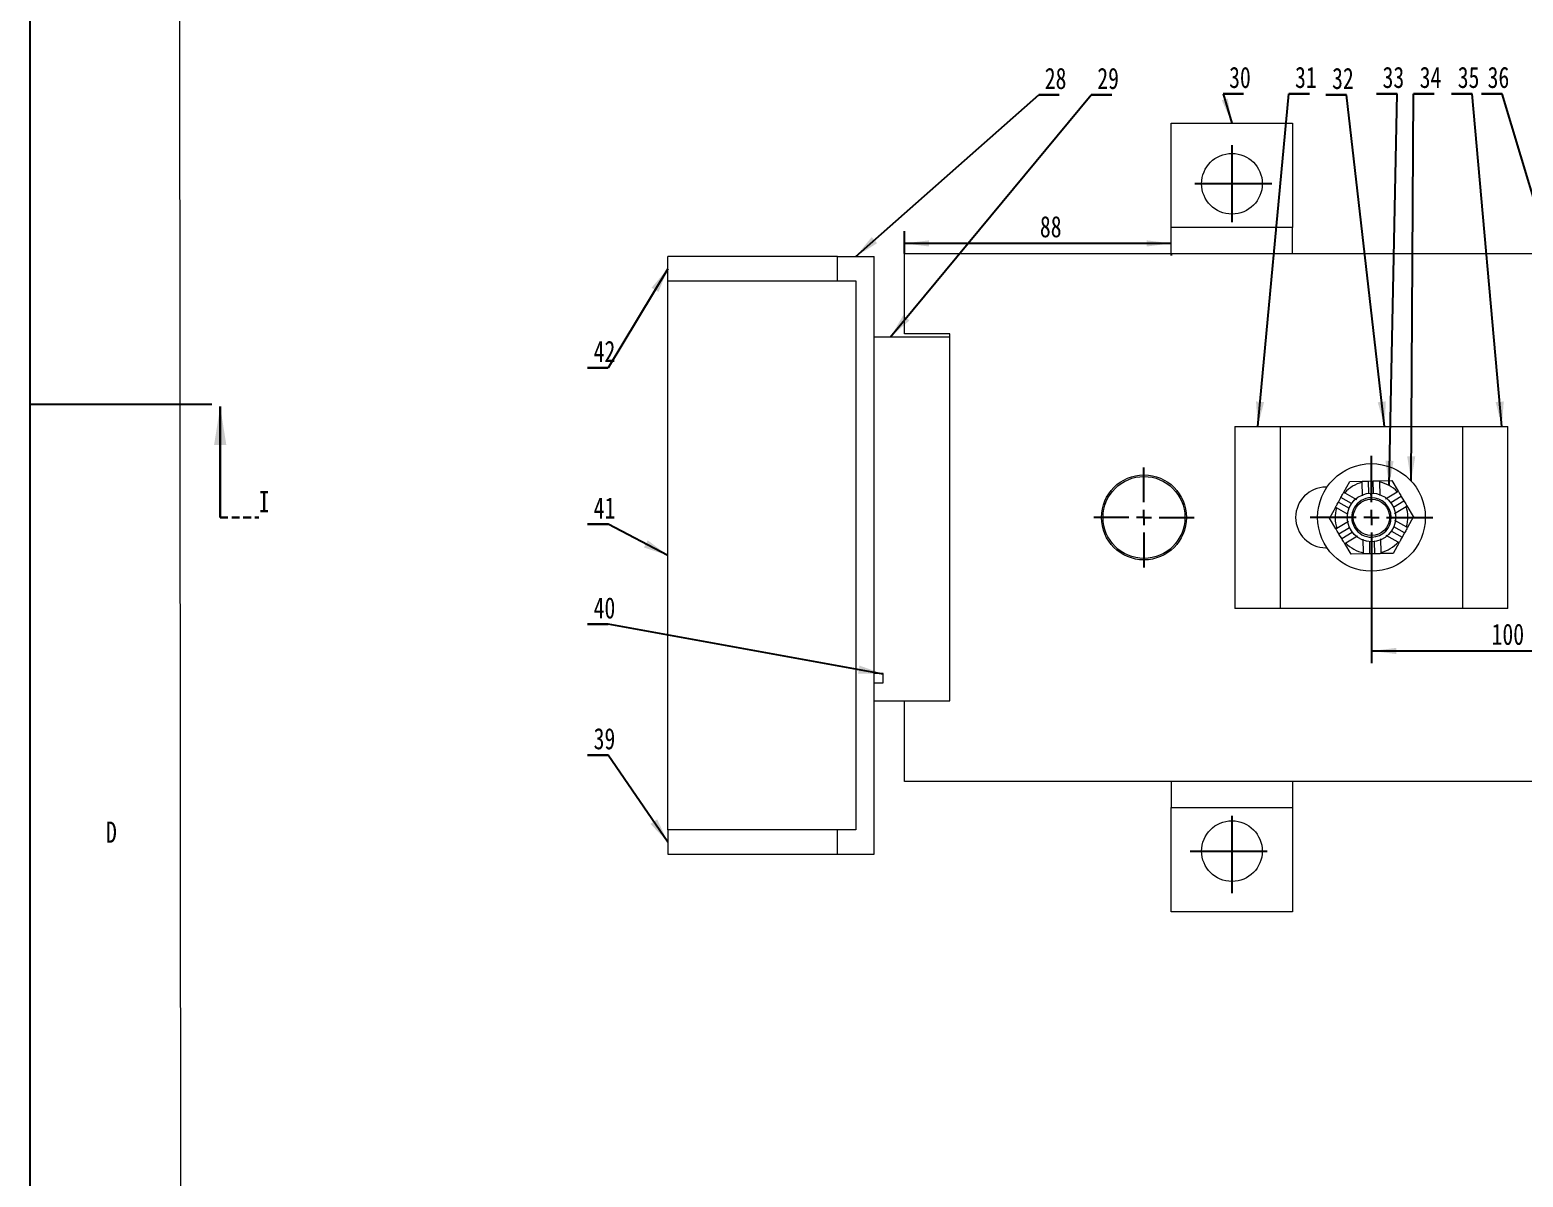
# Model space of a CAD drawing. Header units: millimetres. Extents: x 0 to 1189, y 0 to 841.
# Drawn here: x 0 to 246.2, y 293.1 to 482.2 of the extents above; entities that cross this region are included whole.
import ezdxf

# ---------------------------------------------------------------- set-up
doc = ezdxf.new("R2010")
doc.units = ezdxf.units.MM
doc.linetypes.add('CENTERX2', pattern=[20.32, 12.7, -2.54, 2.54, -2.54])
doc.linetypes.add('HIDDEN', pattern=[1.905, 1.27, -0.635])
for name, color, linetype in [('10', 7, 'Continuous'), ('5', 7, 'Continuous'), ('9', 7, 'Continuous'), ('图层11', 7, 'CENTERX2')]:
    doc.layers.add(name, color=color, linetype=linetype)
doc.styles.add('SLDTEXTSTYLE0', font='hyswlongfangsong.ttf')
doc.styles.get("Standard").update_dxf_attribs({"font": 'hyswlongfangsong.ttf'})
doc.dimstyles.new('SLDDIMSTYLE0', dxfattribs={"dimtxt": 3.5, "dimasz": 4.08, "dimexe": 0, "dimexo": 0.0625, "dimgap": 0.875, "dimtad": 2, "dimlfac": 2, "dimrnd": 1e-09, "dimzin": 12, "dimdsep": 46, "dimtxsty": 'SLDTEXTSTYLE0', "dimsah": 1, "dimcen": 0.09, "dimadec": 0, "dimazin": 3, "dimtfac": 1, "dimtofl": 0, "dimtmove": 0, "dimatfit": 3, "dimfxl": 1, "dimfrac": 2, "dimtolj": 1, "dimtzin": 12, "dimarcsym": 0})
doc.dimstyles.new('SLDDIMSTYLE1', dxfattribs={"dimtxt": 3.5, "dimasz": 4.08, "dimexe": 0, "dimexo": 0.0625, "dimgap": 0.875, "dimtad": 2, "dimlfac": 2, "dimrnd": 1e-09, "dimzin": 4, "dimdsep": 46, "dimtxsty": 'SLDTEXTSTYLE0', "dimsah": 1, "dimcen": 0.09, "dimadec": 0, "dimazin": 1, "dimtfac": 1, "dimtofl": 0, "dimtmove": 0, "dimatfit": 3, "dimfxl": 1, "dimfrac": 2, "dimtolj": 1, "dimtzin": 12, "dimarcsym": 0})
doc.dimstyles.new('SLDDIMSTYLE3', dxfattribs={"dimtxt": 0.18, "dimasz": 4.08, "dimexe": 0, "dimexo": 0.0625, "dimgap": 0, "dimtad": 0, "dimtih": 1, "dimtoh": 1, "dimdec": 0, "dimrnd": 1e-09, "dimzin": 0, "dimdsep": 46, "dimtxsty": 'Standard', "dimsah": 1, "dimcen": 0.09, "dimadec": 0, "dimazin": 0, "dimtfac": 4.08, "dimtdec": 0, "dimtofl": 0, "dimtmove": 0, "dimatfit": 3, "dimfxl": 1, "dimfrac": 2, "dimtolj": 1, "dimtzin": 0, "dimarcsym": 0})

# ---------------------------------------------------------------- blocks, each defined once
blk = doc.blocks.new('_D_23')
at = {"layer": '10'}
for p, q in [((315.3, 358.31), (315.3, 324.41)), ((376.27, 324.41), (313.3, 324.41))]:
    blk.add_line(p, q, dxfattribs=at)
for points in [[(315.3, 358.31), (314.79, 354.23), (315.81, 354.23)], [(315.3, 324.41), (315.81, 328.49), (314.79, 328.49)]]:
    blk.add_solid(points, dxfattribs=at)
at = {"layer": '10', "insert": (310.79, 340.89), "char_height": 3.5, "attachment_point": 1, "rotation": 90, "style": 'SLDTEXTSTYLE0'}
blk.add_mtext('67.80', dxfattribs=at)
blk = doc.blocks.new('_D_25')
at = {"layer": '10'}
for p, q in [((221.16, 391.68), (221.16, 377.8)), ((221.16, 379.8), (270.66, 379.8))]:
    blk.add_line(p, q, dxfattribs=at)
for points in [[(221.16, 379.8), (225.24, 379.29), (225.24, 380.3)], [(270.66, 379.8), (266.58, 380.3), (266.58, 379.29)]]:
    blk.add_solid(points, dxfattribs=at)
at = {"layer": '10', "insert": (240.96, 384.31), "char_height": 3.5, "attachment_point": 1, "style": 'SLDTEXTSTYLE0'}
blk.add_mtext('100', dxfattribs=at)
blk = doc.blocks.new('_D_27')
at = {"layer": '10'}
for p, q in [((144.16, 445.31), (144.16, 448.97)), ((188.16, 446.97), (144.16, 446.97)), ((188.16, 445.31), (188.16, 444.97))]:
    blk.add_line(p, q, dxfattribs=at)
for points in [[(144.16, 446.97), (148.24, 446.46), (148.24, 447.48)], [(188.16, 446.97), (184.08, 447.48), (184.08, 446.46)]]:
    blk.add_solid(points, dxfattribs=at)
at = {"layer": '10', "insert": (166.5, 451.48), "char_height": 3.5, "attachment_point": 1, "style": 'SLDTEXTSTYLE0'}
blk.add_mtext('88', dxfattribs=at)
blk = doc.blocks.new('SW_NOTE_27')
at = {"layer": '10', "color": 0}
for p, q in [((0, 0), (3.4, 0)), ((3.4, 0), (0, 0)), ((0, 0), (3.4, 0)), ((3.4, 0), (0, 0)), ((0, 0), (3.4, 0)), ((3.4, 0), (0, 0))]:
    blk.add_line(p, q, dxfattribs=at)
at = {"layer": '10', "color": 0, "insert": (2.79, 4.44), "char_height": 3.5, "attachment_point": 2, "style": 'SLDTEXTSTYLE0'}
blk.add_mtext('28', dxfattribs=at)
blk = doc.blocks.new('SW_NOTE_28')
at = {"layer": '10', "color": 0}
for p, q in [((0, 0), (3.4, 0)), ((3.4, 0), (0, 0)), ((0, 0), (3.4, 0)), ((3.4, 0), (0, 0)), ((0, 0), (3.4, 0)), ((3.4, 0), (0, 0))]:
    blk.add_line(p, q, dxfattribs=at)
at = {"layer": '10', "color": 0, "insert": (2.79, 4.44), "char_height": 3.5, "attachment_point": 2, "style": 'SLDTEXTSTYLE0'}
blk.add_mtext('29', dxfattribs=at)
blk = doc.blocks.new('SW_NOTE_29')
at = {"layer": '10', "color": 0}
for p, q in [((0, 0), (3.4, 0)), ((3.4, 0), (0, 0)), ((0, 0), (3.4, 0)), ((3.4, 0), (0, 0)), ((0, 0), (3.4, 0)), ((3.4, 0), (0, 0))]:
    blk.add_line(p, q, dxfattribs=at)
at = {"layer": '10', "color": 0, "insert": (2.79, 4.44), "char_height": 3.5, "attachment_point": 2, "style": 'SLDTEXTSTYLE0'}
blk.add_mtext('30', dxfattribs=at)
blk = doc.blocks.new('SW_NOTE_30')
at = {"layer": '10', "color": 0}
for p, q in [((0, 0), (3.4, 0)), ((3.4, 0), (0, 0)), ((0, 0), (3.4, 0)), ((3.4, 0), (0, 0)), ((0, 0), (3.4, 0)), ((3.4, 0), (0, 0))]:
    blk.add_line(p, q, dxfattribs=at)
at = {"layer": '10', "color": 0, "insert": (2.79, 4.44), "char_height": 3.5, "attachment_point": 2, "style": 'SLDTEXTSTYLE0'}
blk.add_mtext('31', dxfattribs=at)
blk = doc.blocks.new('SW_NOTE_31')
at = {"layer": '10', "color": 0}
for p, q in [((-3.4, 0), (0, 0)), ((0, 0), (-3.4, 0)), ((-3.4, 0), (0, 0)), ((0, 0), (-3.4, 0)), ((-3.4, 0), (0, 0)), ((0, 0), (-3.4, 0))]:
    blk.add_line(p, q, dxfattribs=at)
at = {"layer": '10', "color": 0, "insert": (-0.61, 4.44), "char_height": 3.5, "attachment_point": 2, "style": 'SLDTEXTSTYLE0'}
blk.add_mtext('32', dxfattribs=at)
blk = doc.blocks.new('SW_NOTE_32')
at = {"layer": '10', "color": 0}
for p, q in [((-3.4, 0), (0, 0)), ((0, 0), (-3.4, 0)), ((-3.4, 0), (0, 0)), ((0, 0), (-3.4, 0)), ((-3.4, 0), (0, 0)), ((0, 0), (-3.4, 0))]:
    blk.add_line(p, q, dxfattribs=at)
at = {"layer": '10', "color": 0, "insert": (-0.61, 4.44), "char_height": 3.5, "attachment_point": 2, "style": 'SLDTEXTSTYLE0'}
blk.add_mtext('33', dxfattribs=at)
blk = doc.blocks.new('SW_NOTE_33')
at = {"layer": '10', "color": 0}
for p, q in [((0, 0), (3.4, 0)), ((3.4, 0), (0, 0)), ((0, 0), (3.4, 0)), ((3.4, 0), (0, 0)), ((0, 0), (3.4, 0)), ((3.4, 0), (0, 0))]:
    blk.add_line(p, q, dxfattribs=at)
at = {"layer": '10', "color": 0, "insert": (2.79, 4.44), "char_height": 3.5, "attachment_point": 2, "style": 'SLDTEXTSTYLE0'}
blk.add_mtext('34', dxfattribs=at)
blk = doc.blocks.new('SW_NOTE_34')
at = {"layer": '10', "color": 0}
for p, q in [((-3.4, 0), (0, 0)), ((0, 0), (-3.4, 0)), ((-3.4, 0), (0, 0)), ((0, 0), (-3.4, 0)), ((-3.4, 0), (0, 0)), ((0, 0), (-3.4, 0))]:
    blk.add_line(p, q, dxfattribs=at)
at = {"layer": '10', "color": 0, "insert": (-0.61, 4.44), "char_height": 3.5, "attachment_point": 2, "style": 'SLDTEXTSTYLE0'}
blk.add_mtext('35', dxfattribs=at)
blk = doc.blocks.new('SW_NOTE_35')
at = {"layer": '10', "color": 0}
for p, q in [((-3.4, 0), (0, 0)), ((0, 0), (-3.4, 0)), ((-3.4, 0), (0, 0)), ((0, 0), (-3.4, 0)), ((-3.4, 0), (0, 0)), ((0, 0), (-3.4, 0))]:
    blk.add_line(p, q, dxfattribs=at)
at = {"layer": '10', "color": 0, "insert": (-0.61, 4.44), "char_height": 3.5, "attachment_point": 2, "style": 'SLDTEXTSTYLE0'}
blk.add_mtext('36', dxfattribs=at)
blk = doc.blocks.new('SW_NOTE_38')
at = {"layer": '10', "color": 0}
for p, q in [((-3.4, 0), (0, 0)), ((0, 0), (-3.4, 0)), ((-3.4, 0), (0, 0)), ((0, 0), (-3.4, 0)), ((-3.4, 0), (0, 0)), ((0, 0), (-3.4, 0))]:
    blk.add_line(p, q, dxfattribs=at)
at = {"layer": '10', "color": 0, "insert": (-0.61, 4.44), "char_height": 3.5, "attachment_point": 2, "style": 'SLDTEXTSTYLE0'}
blk.add_mtext('39', dxfattribs=at)
blk = doc.blocks.new('SW_NOTE_39')
at = {"layer": '10', "color": 0}
for p, q in [((-3.4, 0), (0, 0)), ((0, 0), (-3.4, 0)), ((-3.4, 0), (0, 0)), ((0, 0), (-3.4, 0)), ((-3.4, 0), (0, 0)), ((0, 0), (-3.4, 0))]:
    blk.add_line(p, q, dxfattribs=at)
at = {"layer": '10', "color": 0, "insert": (-0.61, 4.44), "char_height": 3.5, "attachment_point": 2, "style": 'SLDTEXTSTYLE0'}
blk.add_mtext('40', dxfattribs=at)
blk = doc.blocks.new('SW_NOTE_40')
at = {"layer": '10', "color": 0}
for p, q in [((-3.4, 0), (0, 0)), ((0, 0), (-3.4, 0)), ((-3.4, 0), (0, 0)), ((0, 0), (-3.4, 0)), ((-3.4, 0), (0, 0)), ((0, 0), (-3.4, 0))]:
    blk.add_line(p, q, dxfattribs=at)
at = {"layer": '10', "color": 0, "insert": (-0.61, 4.44), "char_height": 3.5, "attachment_point": 2, "style": 'SLDTEXTSTYLE0'}
blk.add_mtext('41', dxfattribs=at)
blk = doc.blocks.new('SW_NOTE_41')
at = {"layer": '10', "color": 0}
for p, q in [((-3.4, 0), (0, 0)), ((0, 0), (-3.4, 0)), ((-3.4, 0), (0, 0)), ((0, 0), (-3.4, 0)), ((-3.4, 0), (0, 0)), ((0, 0), (-3.4, 0))]:
    blk.add_line(p, q, dxfattribs=at)
at = {"layer": '10', "color": 0, "insert": (-0.61, 4.44), "char_height": 3.5, "attachment_point": 2, "style": 'SLDTEXTSTYLE0'}
blk.add_mtext('42', dxfattribs=at)
blk = doc.blocks.new('SW_CENTERMARKSYMBOL_11')
at = {"layer": '10', "color": 0}
for p, q in [((0, 2.5), (0, 8.25)), ((-2.5, 0), (-8.25, 0)), ((0, 0), (-1.25, 0)), ((0, 0), (0, 1.25)), ((0, 0), (0, -1.25)), ((0, 0), (1.25, 0)), ((2.5, 0), (8.25, 0)), ((0, -2.5), (0, -8.25))]:
    blk.add_line(p, q, dxfattribs=at)
blk = doc.blocks.new('SW_CENTERMARKSYMBOL_12')
at = {"layer": '10', "color": 0}
for p, q in [((0, 2.5), (0, 10.125)), ((-2.5, 0), (-10.125, 0)), ((0, 0), (-1.25, 0)), ((0, 0), (0, 1.25)), ((0, 0), (0, -1.25)), ((0, 0), (1.25, 0)), ((2.5, 0), (10.125, 0)), ((0, -2.5), (0, -10.125))]:
    blk.add_line(p, q, dxfattribs=at)

msp = doc.modelspace()

# ---------------------------------------------------------------- linework, layer by layer
at = {"color": 7, "linetype": 'Continuous', "lineweight": 15}
for p, q in [((188.1604, 466.8057), (208.1604, 466.8057)), ((188.1604, 449.6057), (188.1604, 466.8057)), ((208.1604, 466.8057), (208.1604, 449.6057)), ((208.1604, 449.6057), (188.1604, 449.6057)), ((188.1604, 445.3057), (188.1604, 449.6057)), ((208.1604, 445.3057), (208.1604, 449.6057)), ((133.1604, 444.8057), (105.1604, 444.8057)), ((105.1604, 440.8057), (105.1604, 444.8057)), ((133.1604, 440.8057), (133.1604, 444.8057)), ((133.1604, 444.8057), (139.1604, 444.8057)), ((139.1604, 346.3057), (139.1604, 444.8057)), ((144.1604, 432.0557), (144.1604, 445.3057)), ((144.1604, 445.3057), (569.1603, 445.3057)), ((105.1604, 350.3057), (105.1604, 440.8057)), ((105.1604, 440.8057), (136.1604, 440.8057)), ((136.1604, 440.8057), (136.1604, 350.3057)), ((139.1604, 431.5557), (151.6604, 431.5557)), ((151.6604, 432.0557), (144.1604, 432.0557)), ((151.6604, 431.5557), (151.6604, 432.0557)), ((151.6604, 371.5557), (151.6604, 431.5557)), ((198.6604, 416.8057), (198.6604, 386.8057)), ((198.6604, 416.8057), (206.1604, 416.8057)), ((206.1604, 416.8057), (236.1604, 416.8057)), ((206.1604, 386.8057), (206.1604, 416.8057)), ((236.1604, 416.8057), (236.1604, 386.8057)), ((236.1604, 416.8057), (243.6604, 416.8057)), ((243.6604, 386.8057), (243.6604, 416.8057)), ((213.8279, 406.8057), (213.6604, 406.8057)), ((216.5918, 405.948), (217.5753, 407.7343)), ((217.5753, 407.7343), (219.614, 407.7756)), ((219.6175, 407.604), (219.614, 407.7756)), ((219.6631, 405.3525), (219.6175, 407.604)), ((220.6138, 407.7959), (221.4636, 407.8131)), ((222.4634, 407.8334), (224.5021, 407.8747)), ((222.4634, 407.8334), (222.4669, 407.6618)), ((222.4669, 407.6618), (222.5125, 405.4103)), ((224.5021, 407.8747), (225.5572, 406.1299)), ((215.6994, 404.3275), (216.1094, 405.072)), ((216.5918, 405.948), (216.7422, 405.8652)), ((216.7422, 405.8652), (218.7148, 404.779)), ((221.0945, 405.055), (221.0792, 405.8048)), ((223.4833, 404.8757), (225.4103, 406.041)), ((225.4103, 406.041), (225.5572, 406.1299)), ((226.0747, 405.2742), (226.5145, 404.5468)), ((215.2171, 403.4515), (214.2336, 401.6652)), ((215.2887, 399.9204), (214.2336, 401.6652)), ((215.3675, 403.3687), (215.2171, 403.4515)), ((217.3402, 402.2825), (215.3675, 403.3687)), ((224.9581, 402.437), (226.8851, 403.6023)), ((224.9805, 401.329), (226.9532, 400.2428)), ((227.032, 403.6911), (226.8851, 403.6023)), ((228.0871, 401.9462), (227.032, 403.6911)), ((228.0871, 401.9462), (227.1036, 400.16)), ((215.2887, 399.9204), (215.4356, 400.0092)), ((215.4356, 400.0092), (217.3626, 401.1745)), ((216.246, 398.3373), (215.8062, 399.0647)), ((225.5786, 397.7462), (223.6059, 398.8324)), ((226.6213, 399.284), (226.2113, 398.5394)), ((226.9532, 400.2428), (227.1036, 400.16)), ((213.6604, 396.8057), (213.8279, 396.8057)), ((216.9104, 397.5704), (216.7635, 397.4816)), ((217.8186, 395.7367), (216.7635, 397.4816)), ((218.8374, 398.7357), (216.9104, 397.5704)), ((219.8538, 395.9497), (219.8082, 398.2012)), ((221.2415, 397.8066), (221.2263, 398.5565)), ((222.6576, 398.259), (222.7033, 396.0075)), ((225.7289, 397.6634), (224.7454, 395.8772)), ((225.7289, 397.6634), (225.5786, 397.7462)), ((219.8573, 395.7781), (217.8186, 395.7367)), ((219.8573, 395.7781), (219.8538, 395.9497)), ((221.7069, 395.8156), (220.8571, 395.7983)), ((222.7033, 396.0075), (222.7067, 395.8359)), ((224.7454, 395.8772), (222.7067, 395.8359)), ((206.1604, 386.8057), (198.6604, 386.8057)), ((236.1604, 386.8057), (206.1604, 386.8057)), ((243.6604, 386.8057), (236.1604, 386.8057)), ((140.6604, 376.0557), (139.1604, 376.0557)), ((139.1604, 374.5557), (140.6604, 374.5557)), ((140.6604, 375.3057), (140.6604, 376.0557)), ((140.6604, 374.5557), (140.6604, 375.3057)), ((139.1604, 371.5557), (151.6604, 371.5557)), ((144.1604, 358.3057), (144.1604, 371.5557)), ((569.1603, 358.3057), (144.1604, 358.3057)), ((188.1604, 358.3057), (188.1604, 354.0057)), ((208.1604, 358.3057), (208.1604, 354.0057)), ((188.1604, 354.0057), (208.1604, 354.0057)), ((188.1604, 336.8057), (188.1604, 354.0057)), ((208.1604, 354.0057), (208.1604, 336.8057)), ((105.1604, 350.3057), (105.1604, 346.3057)), ((136.1604, 350.3057), (105.1604, 350.3057)), ((133.1604, 346.3057), (133.1604, 350.3057)), ((105.1604, 346.3057), (133.1604, 346.3057)), ((133.1604, 346.3057), (139.1604, 346.3057)), ((208.1604, 336.8057), (188.1604, 336.8057))]:
    msp.add_line(p, q, dxfattribs=at)
at = {"color": 7, "linetype": 'Continuous', "lineweight": 30}
msp.add_line((31.3781, 401.8057), (31.3781, 420.0686), dxfattribs=at)
at = {"color": 8, "linetype": 'Continuous', "lineweight": 15}
for p, q in [((220.6138, 407.7959), (220.6548, 405.7737)), ((221.5046, 405.7909), (221.4636, 407.8131)), ((215.6994, 404.3275), (217.4713, 403.3519)), ((217.8812, 404.0964), (216.1094, 405.072)), ((226.0747, 405.2742), (224.3439, 404.2275)), ((224.7837, 403.5002), (226.5145, 404.5468)), ((217.537, 400.1113), (215.8062, 399.0647)), ((216.246, 398.3373), (217.9768, 399.3839)), ((224.4395, 399.515), (226.2113, 398.5394)), ((226.6213, 399.284), (224.8495, 400.2596)), ((220.8161, 397.8206), (220.8571, 395.7983)), ((221.7069, 395.8156), (221.6659, 397.8378))]:
    msp.add_line(p, q, dxfattribs=at)
at = {"color": 7, "linetype": 'HIDDEN', "lineweight": 30}
msp.add_line((31.3781, 401.8057), (37.7281, 401.8057), dxfattribs=at)
at = {"color": 7, "linetype": 'Continuous', "lineweight": 15, "flags": 128}
for points in [[(219.614, 407.7756), (219.6332, 407.776), (219.6901, 407.7771), (219.7825, 407.779), (219.9068, 407.7815), (220.0583, 407.7846), (220.2312, 407.7881), (220.4187, 407.7919), (220.6138, 407.7959)], [(221.4636, 407.8131), (221.6587, 407.8171), (221.8462, 407.8209), (222.0191, 407.8244), (222.1706, 407.8275), (222.2949, 407.83), (222.3873, 407.8319), (222.4442, 407.833), (222.4634, 407.8334)], [(215.2171, 403.4515), (215.2264, 403.4683), (215.2538, 403.5181), (215.2984, 403.5991), (215.3584, 403.708), (215.4315, 403.8408), (215.5149, 403.9922), (215.6053, 404.1566), (215.6994, 404.3275)], [(216.1094, 405.072), (216.2035, 405.2429), (216.294, 405.4073), (216.3774, 405.5587), (216.4505, 405.6915), (216.5105, 405.8004), (216.5551, 405.8813), (216.5825, 405.9312), (216.5918, 405.948)], [(225.5572, 406.1299), (225.5672, 406.1134), (225.5966, 406.0647), (225.6444, 405.9857), (225.7088, 405.8792), (225.7872, 405.7496), (225.8767, 405.6016), (225.9737, 405.4411), (226.0747, 405.2742)], [(226.5145, 404.5468), (226.6155, 404.3799), (226.7126, 404.2193), (226.802, 404.0714), (226.8804, 403.9417), (226.9448, 403.8353), (226.9926, 403.7562), (227.022, 403.7075), (227.032, 403.6911)], [(215.8062, 399.0647), (215.7052, 399.2316), (215.6082, 399.3921), (215.5187, 399.5401), (215.4403, 399.6697), (215.3759, 399.7762), (215.3281, 399.8552), (215.2987, 399.9039), (215.2887, 399.9204)], [(227.1036, 400.16), (227.0943, 400.1432), (227.0669, 400.0933), (227.0223, 400.0124), (226.9623, 399.9034), (226.8892, 399.7707), (226.8059, 399.6192), (226.7154, 399.4549), (226.6213, 399.284)], [(216.7635, 397.4816), (216.7535, 397.498), (216.7241, 397.5467), (216.6763, 397.6258), (216.6119, 397.7322), (216.5335, 397.8619), (216.444, 398.0098), (216.347, 398.1704), (216.246, 398.3373)], [(226.2113, 398.5394), (226.1172, 398.3685), (226.0267, 398.2042), (225.9433, 398.0527), (225.8702, 397.92), (225.8102, 397.8111), (225.7657, 397.7301), (225.7382, 397.6803), (225.7289, 397.6634)], [(220.8571, 395.7983), (220.6621, 395.7944), (220.4745, 395.7906), (220.3017, 395.7871), (220.1501, 395.784), (220.0258, 395.7815), (219.9334, 395.7796), (219.8765, 395.7785), (219.8573, 395.7781)], [(222.7067, 395.8359), (222.6875, 395.8355), (222.6306, 395.8343), (222.5382, 395.8324), (222.4139, 395.8299), (222.2624, 395.8269), (222.0895, 395.8233), (221.902, 395.8195), (221.7069, 395.8156)]]:
    msp.add_lwpolyline(points, dxfattribs=at)
at = {"color": 7, "linetype": 'Continuous', "lineweight": 15}
for centre, radius in [((198.1604, 456.8057), 5), ((183.6604, 401.8057), 7), ((221.1604, 401.8057), 8.875), ((183.6604, 401.8057), 6.75), ((221.1604, 401.8057), 4), ((221.1604, 401.8057), 3), ((198.1604, 346.8057), 5)]:
    msp.add_circle(centre, radius, dxfattribs=at)
for centre, radius, start, end in [((213.6604, 401.8057), 5, 90, 270), ((221.1604, 401.8057), 6, 104.900958, 137.422888), ((221.1604, 401.8057), 6, 44.900958, 77.422888), ((221.1604, 401.8057), 3.2499, 91.161923, 271.161923), ((221.1604, 401.8057), 3.2499, 271.161923, 91.161923), ((221.1604, 401.8057), 6, 164.900958, 197.422888), ((221.1604, 401.8057), 6, 344.900958, 17.422888), ((221.1604, 401.8057), 6, 224.900958, 257.422888), ((221.1604, 401.8057), 6, 284.900958, 317.422888)]:
    msp.add_arc(centre, radius, start, end, dxfattribs=at)
at = {"color": 7, "linetype": 'Continuous', "lineweight": 30}
msp.add_solid([(31.3781, 420.0686), (30.3621, 413.7186), (32.3941, 413.7186)], dxfattribs=at)
at = {"layer": '10'}
msp.add_line((196.6893, 471.6469), (198.1604, 466.8057), dxfattribs=at)
at = {"layer": '10', "color": 7}
for p, q in [((0, 420.5), (25, 420.5)), ((25, 420.5), (30, 420.5))]:
    msp.add_line(p, q, dxfattribs=at)
at = {"layer": '10'}
msp.add_solid([(198.1604, 466.8057), (197.4602, 470.8572), (196.4881, 470.5618)], dxfattribs=at)
at = {"layer": '5', "color": 7, "lineweight": 15}
msp.add_line((24.4505, 830.2687), (25.0063, 9.2689), dxfattribs=at)
at = {"layer": '9', "color": 7}
msp.add_line((0, 841), (0, 0), dxfattribs=at)
at = {"layer": '图层11'}
for p, q in [((198.1604, 463.1737), (198.1604, 450.3187)), ((192.0464, 456.8192), (204.7696, 456.8192)), ((198.1604, 352.604), (198.1604, 339.8925)), ((191.2699, 346.8057), (205.4691, 346.8057))]:
    msp.add_line(p, q, dxfattribs=at)

# ---------------------------------------------------------------- block references
at = {"layer": '10'}
for name, p in [('SW_NOTE_27', (166.2988, 471.4771)), ('SW_NOTE_28', (174.9576, 471.4771)), ('SW_NOTE_29', (196.6893, 471.6469)), ('SW_NOTE_30', (207.5552, 471.6469)), ('SW_NOTE_31', (217.0628, 471.4771)), ('SW_NOTE_32', (225.382, 471.6469)), ('SW_NOTE_33', (228.0985, 471.6469)), ('SW_NOTE_34', (237.7759, 471.6469)), ('SW_NOTE_35', (242.6995, 471.6469)), ('SW_NOTE_41', (95.3311, 426.4856)), ('SW_CENTERMARKSYMBOL_12', (221.1604, 401.8057)), ('SW_CENTERMARKSYMBOL_11', (183.6604, 401.8057)), ('SW_NOTE_40', (95.3311, 400.6791)), ('SW_NOTE_39', (95.3311, 384.2105)), ('SW_NOTE_38', (95.3311, 362.6486))]:
    msp.add_blockref(name, p, dxfattribs=at)

# ---------------------------------------------------------------- texts
at = {"color": 7, "linetype": 'Continuous', "insert": (37.7281, 406.1389), "char_height": 3.5, "attachment_point": 1, "style": 'SLDTEXTSTYLE0'}
msp.add_mtext('I', dxfattribs=at)
at = {"layer": '9', "color": 7, "insert": (13.4443, 351.6784), "char_height": 3.5, "attachment_point": 2, "style": 'SLDTEXTSTYLE0'}
msp.add_mtext('D', dxfattribs=at)

# ---------------------------------------------------------------- dimensions: what is measured, and where the dimension line sits
at = {"layer": '10'}
for base, p1, p2, picture, middle in [((144.1604, 446.9707), (188.1604, 445.3057), (144.1604, 445.3057), '_D_27', (168.0281, 446.9707)), ((270.6604, 379.7966), (221.1604, 391.6807), (270.6604, 378.3057), '_D_25', (243.2621, 379.7966))]:
    dim = msp.add_linear_dim(base=base, p1=p1, p2=p2, dimstyle='SLDDIMSTYLE0', dxfattribs=at)
    dim.commit()
    dim.dimension.update_dxf_attribs({"geometry": picture, "text_midpoint": middle, "dimtype": 160})
dim = msp.add_linear_dim(base=(315.3029, 324.4057), p1=(144.1604, 358.3057), p2=(376.2734, 324.4057), angle=90, dimstyle='SLDDIMSTYLE1', dxfattribs=at)
dim.commit()
dim.dimension.update_dxf_attribs({"geometry": '_D_23', "text_midpoint": (315.3029, 344.7174), "dimtype": 160})

# ---------------------------------------------------------------- leaders
for points in [[(136.1604, 444.8057), (166.2988, 471.4771)], [(141.8832, 431.5557), (174.9576, 471.4771)], [(202.4104, 416.8057), (207.5552, 471.6469)], [(223.3284, 416.8057), (217.0628, 471.4771)], [(224.0544, 407.0616), (225.382, 471.6469)], [(227.6912, 407.8152), (228.0985, 471.6469)], [(242.6579, 416.8057), (237.7759, 471.6469)], [(263.6604, 401.8057), (242.6995, 471.6469)], [(105.1604, 442.8057), (95.3311, 426.4856)], [(105.1604, 395.5557), (95.3311, 400.6791)], [(140.6604, 375.9986), (95.3311, 384.2105)], [(105.1604, 348.3057), (95.3311, 362.6486)]]:
    msp.add_leader(points, dimstyle='SLDDIMSTYLE3', dxfattribs=at)

doc.saveas('drawing.dxf')
